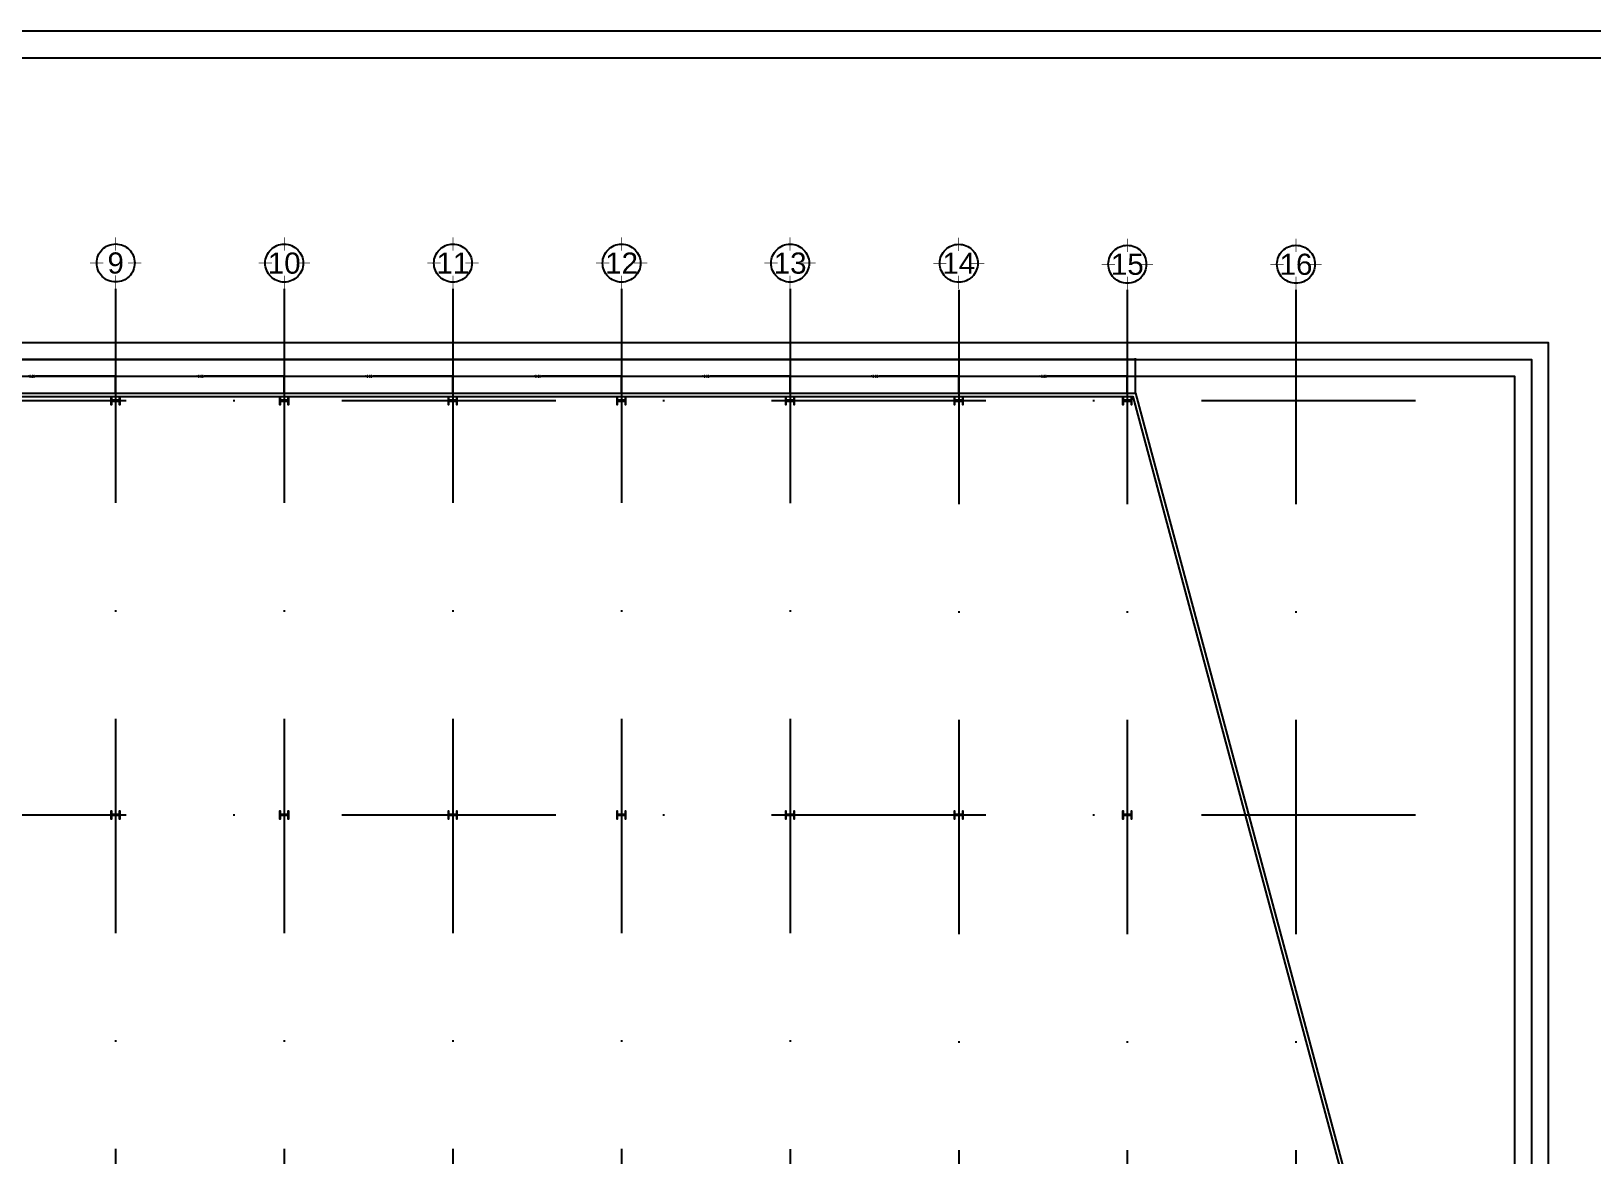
# Model space of a CAD drawing. Header units: inches. Extents: x 5 to 295, y 10 to 227.
# Drawn here: x 99.6 to 192.2, y 160 to 226.6 of the extents above; entities that cross this region are included whole.
import ezdxf
from ezdxf.enums import TextEntityAlignment as Align

# ---------------------------------------------------------------- set-up
doc = ezdxf.new("R2010")
doc.units = ezdxf.units.IN
doc.header["$MEASUREMENT"] = 0
doc.linetypes.add('DASHDOT', pattern=[25.4, 12.7, -6.35, 0, -6.35])
for name, color, linetype in [('1- 1', 1, 'Continuous'), ('1- 2', 223, 'Continuous'), ('1- muro de carga', 5, 'Continuous'), ('dim-75', 2, 'Continuous'), ('ejes', 140, 'DASHDOT'), ('MARCO', 254, 'Continuous')]:
    doc.layers.add(name, color=color, linetype=linetype)
doc.styles.add('75', font='romans.shx', dxfattribs={"height": 0.112})
doc.styles.add('ALA', font='arial.ttf')
doc.dimstyles.new('DIM-75P', dxfattribs={"dimtxt": 0.06375, "dimasz": 0.06375, "dimexe": 0.0675, "dimexo": 0.0468, "dimgap": 0.0375, "dimtad": 0, "dimtih": 1, "dimtoh": 1, "dimzin": 0, "dimdsep": 46, "dimtxsty": '75', "dimblk": 'flecha', "dimcen": 0.0675, "dimclrd": 1, "dimclre": 1, "dimclrt": 256, "dimadec": 0, "dimazin": 0, "dimtfac": 1, "dimtmove": 1, "dimatfit": 3, "dimldrblk": 'flecha', "dimfxl": 0.045, "dimtolj": 1, "dimtzin": 0, "dimlwd": -1, "dimlwe": -1, "dimarcsym": 0})

# ---------------------------------------------------------------- blocks, each defined once
blk = doc.blocks.new('ejeh')
at = {"layer": 'ejes', "const_width": 0.02}
for points in [[(0, 1.348), (0, 1)], [(-0.326, 0.674), (-0.674, 0.674)], [(0.326, 0.674), (0.674, 0.674)], [(0, 0), (0, 0.348)]]:
    blk.add_lwpolyline(points, dxfattribs=at)
blk.add_lwpolyline([(0, 0.174, -2.414214), (0.5, 0.674, 1)], format="xyb", dxfattribs=at)
at = {"layer": 'ejes'}
blk.add_circle((0, 0.674), 0.5, dxfattribs=at)
blk.add_attdef('X', text='', height=0.556, dxfattribs=at).set_placement((0, 0.674), align=Align.MIDDLE_CENTER)
blk = doc.blocks.new('flecha')
at = {"ltscale": 6}
for points in [[(0, 0), (-0.1, 0.1), (-0.1, 0.1), (-0.1, 0.2)], [(0, 0), (-0.1, -0.1), (-0.1, -0.1), (-0.1, -0.2)]]:
    blk.add_hatch(color=256, dxfattribs=at).paths.add_polyline_path(points)
for p, q in [((-0.1, 0.2), (-0.1, 0)), ((0, 0), (-0.1, 0.2)), ((-0.1, 0), (-0.1, 0.1)), ((0, 0), (-0.1, 0.1)), ((0, 0), (-0.1, -0.1)), ((0, 0), (-0.1, -0.2)), ((-0.1, 0), (-0.1, -0.2)), ((-0.1, 0), (-0.1, -0.1))]:
    blk.add_line(p, q, dxfattribs=at)
for points in [[(0, 0), (-0.1, 0.1), (-0.1, 0.1), (-0.1, 0.2)], [(0, 0), (-0.1, -0.1), (-0.1, -0.1), (-0.1, -0.2)]]:
    blk.add_lwpolyline(points, close=True, dxfattribs=at)
blk = doc.blocks.new('*D1465')
at = {"layer": 'Defpoints', "color": 0, "transparency": 16777216}
for p in [(104.596, 206.171), (94.596, 205.171), (104.596, 205.171)]:
    blk.add_point(p, dxfattribs=at)
at = {"layer": 'dim-75', "color": 1, "transparency": 16777216}
for p, q in [((94.596, 205.217), (94.596, 206.238)), ((94.659, 206.171), (99.342, 206.171)), ((104.532, 206.171), (99.849, 206.171)), ((104.596, 205.217), (104.596, 206.238))]:
    blk.add_line(p, q, dxfattribs=at)
at = {"layer": 'dim-75', "color": 1, "transparency": 16777216, "xscale": 0.06375, "yscale": 0.06375, "zscale": 0.06375, "rotation": 180}
blk.add_blockref('flecha', (94.596, 206.171), dxfattribs=at)
at = {"layer": 'dim-75', "color": 1, "transparency": 16777216, "xscale": 0.06375, "yscale": 0.06375, "zscale": 0.06375}
blk.add_blockref('flecha', (104.596, 206.171), dxfattribs=at)
at = {"layer": 'dim-75', "transparency": 16777216, "insert": (99.596, 206.171), "char_height": 0.112, "attachment_point": 5, "style": '75'}
blk.add_mtext('\\A1;10.00', dxfattribs=at)
blk = doc.blocks.new('*D1466')
at = {"layer": 'Defpoints', "color": 0, "transparency": 16777216}
for p in [(114.603, 206.171), (104.596, 205.171), (114.603, 205.171)]:
    blk.add_point(p, dxfattribs=at)
at = {"layer": 'dim-75', "color": 1, "transparency": 16777216}
for p, q in [((104.596, 205.217), (104.596, 206.238)), ((104.659, 206.171), (109.346, 206.171)), ((114.54, 206.171), (109.853, 206.171)), ((114.603, 205.217), (114.603, 206.238))]:
    blk.add_line(p, q, dxfattribs=at)
at = {"layer": 'dim-75', "color": 1, "transparency": 16777216, "xscale": 0.06375, "yscale": 0.06375, "zscale": 0.06375, "rotation": 180}
blk.add_blockref('flecha', (104.596, 206.171), dxfattribs=at)
at = {"layer": 'dim-75', "color": 1, "transparency": 16777216, "xscale": 0.06375, "yscale": 0.06375, "zscale": 0.06375}
blk.add_blockref('flecha', (114.603, 206.171), dxfattribs=at)
at = {"layer": 'dim-75', "transparency": 16777216, "insert": (109.6, 206.171), "char_height": 0.112, "attachment_point": 5, "style": '75'}
blk.add_mtext('\\A1;10.00', dxfattribs=at)
blk = doc.blocks.new('*D1467')
at = {"layer": 'Defpoints', "color": 0, "transparency": 16777216}
for p in [(124.611, 206.171), (114.603, 205.171), (124.611, 205.171)]:
    blk.add_point(p, dxfattribs=at)
at = {"layer": 'dim-75', "color": 1, "transparency": 16777216}
for p, q in [((114.603, 205.217), (114.603, 206.238)), ((114.667, 206.171), (119.354, 206.171)), ((124.548, 206.171), (119.861, 206.171)), ((124.611, 205.217), (124.611, 206.238))]:
    blk.add_line(p, q, dxfattribs=at)
at = {"layer": 'dim-75', "color": 1, "transparency": 16777216, "xscale": 0.06375, "yscale": 0.06375, "zscale": 0.06375, "rotation": 180}
blk.add_blockref('flecha', (114.603, 206.171), dxfattribs=at)
at = {"layer": 'dim-75', "color": 1, "transparency": 16777216, "xscale": 0.06375, "yscale": 0.06375, "zscale": 0.06375}
blk.add_blockref('flecha', (124.611, 206.171), dxfattribs=at)
at = {"layer": 'dim-75', "transparency": 16777216, "insert": (119.607, 206.171), "char_height": 0.112, "attachment_point": 5, "style": '75'}
blk.add_mtext('\\A1;10.00', dxfattribs=at)
blk = doc.blocks.new('*D1468')
at = {"layer": 'Defpoints', "color": 0, "transparency": 16777216}
for p in [(134.611, 206.171), (124.611, 205.171), (134.611, 205.171)]:
    blk.add_point(p, dxfattribs=at)
at = {"layer": 'dim-75', "color": 1, "transparency": 16777216}
for p, q in [((124.611, 205.217), (124.611, 206.238)), ((124.675, 206.171), (129.358, 206.171)), ((134.548, 206.171), (129.865, 206.171)), ((134.611, 205.217), (134.611, 206.238))]:
    blk.add_line(p, q, dxfattribs=at)
at = {"layer": 'dim-75', "color": 1, "transparency": 16777216, "xscale": 0.06375, "yscale": 0.06375, "zscale": 0.06375, "rotation": 180}
blk.add_blockref('flecha', (124.611, 206.171), dxfattribs=at)
at = {"layer": 'dim-75', "color": 1, "transparency": 16777216, "xscale": 0.06375, "yscale": 0.06375, "zscale": 0.06375}
blk.add_blockref('flecha', (134.611, 206.171), dxfattribs=at)
at = {"layer": 'dim-75', "transparency": 16777216, "insert": (129.611, 206.171), "char_height": 0.112, "attachment_point": 5, "style": '75'}
blk.add_mtext('\\A1;10.00', dxfattribs=at)
blk = doc.blocks.new('*D1469')
at = {"layer": 'Defpoints', "color": 0, "transparency": 16777216}
for p in [(144.619, 206.171), (134.611, 205.171), (144.619, 205.171)]:
    blk.add_point(p, dxfattribs=at)
at = {"layer": 'dim-75', "color": 1, "transparency": 16777216}
for p, q in [((134.611, 205.217), (134.611, 206.238)), ((134.675, 206.171), (139.362, 206.171)), ((144.556, 206.171), (139.869, 206.171)), ((144.619, 205.217), (144.619, 206.238))]:
    blk.add_line(p, q, dxfattribs=at)
at = {"layer": 'dim-75', "color": 1, "transparency": 16777216, "xscale": 0.06375, "yscale": 0.06375, "zscale": 0.06375, "rotation": 180}
blk.add_blockref('flecha', (134.611, 206.171), dxfattribs=at)
at = {"layer": 'dim-75', "color": 1, "transparency": 16777216, "xscale": 0.06375, "yscale": 0.06375, "zscale": 0.06375}
blk.add_blockref('flecha', (144.619, 206.171), dxfattribs=at)
at = {"layer": 'dim-75', "transparency": 16777216, "insert": (139.615, 206.171), "char_height": 0.112, "attachment_point": 5, "style": '75'}
blk.add_mtext('\\A1;10.00', dxfattribs=at)
blk = doc.blocks.new('*D1470')
at = {"layer": 'Defpoints', "color": 0, "transparency": 16777216}
for p in [(154.627, 206.171), (144.619, 205.171), (154.627, 205.171)]:
    blk.add_point(p, dxfattribs=at)
at = {"layer": 'dim-75', "color": 1, "transparency": 16777216}
for p, q in [((144.619, 205.217), (144.619, 206.238)), ((144.683, 206.171), (149.37, 206.171)), ((154.563, 206.171), (149.877, 206.171)), ((154.627, 205.217), (154.627, 206.238))]:
    blk.add_line(p, q, dxfattribs=at)
at = {"layer": 'dim-75', "color": 1, "transparency": 16777216, "xscale": 0.06375, "yscale": 0.06375, "zscale": 0.06375, "rotation": 180}
blk.add_blockref('flecha', (144.619, 206.171), dxfattribs=at)
at = {"layer": 'dim-75', "color": 1, "transparency": 16777216, "xscale": 0.06375, "yscale": 0.06375, "zscale": 0.06375}
blk.add_blockref('flecha', (154.627, 206.171), dxfattribs=at)
at = {"layer": 'dim-75', "transparency": 16777216, "insert": (149.623, 206.171), "char_height": 0.112, "attachment_point": 5, "style": '75'}
blk.add_mtext('\\A1;10.00', dxfattribs=at)
blk = doc.blocks.new('*D1471')
at = {"layer": 'Defpoints', "color": 0, "transparency": 16777216}
for p in [(164.627, 206.171), (154.627, 205.171), (164.627, 205.171)]:
    blk.add_point(p, dxfattribs=at)
at = {"layer": 'dim-75', "color": 1, "transparency": 16777216}
for p, q in [((154.627, 205.217), (154.627, 206.238)), ((154.691, 206.171), (159.374, 206.171)), ((164.563, 206.171), (159.881, 206.171)), ((164.627, 205.217), (164.627, 206.238))]:
    blk.add_line(p, q, dxfattribs=at)
at = {"layer": 'dim-75', "color": 1, "transparency": 16777216, "xscale": 0.06375, "yscale": 0.06375, "zscale": 0.06375, "rotation": 180}
blk.add_blockref('flecha', (154.627, 206.171), dxfattribs=at)
at = {"layer": 'dim-75', "color": 1, "transparency": 16777216, "xscale": 0.06375, "yscale": 0.06375, "zscale": 0.06375}
blk.add_blockref('flecha', (164.627, 206.171), dxfattribs=at)
at = {"layer": 'dim-75', "transparency": 16777216, "insert": (159.627, 206.171), "char_height": 0.112, "attachment_point": 5, "style": '75'}
blk.add_mtext('\\A1;10.00', dxfattribs=at)
blk = doc.blocks.new('*D1472')
at = {"layer": 'Defpoints', "color": 0, "transparency": 16777216}
for p in [(24.033, 207.171), (24.033, 205.171), (165.115, 205.171)]:
    blk.add_point(p, dxfattribs=at)
at = {"layer": 'dim-75', "color": 1, "transparency": 16777216}
for p, q in [((24.033, 205.217), (24.033, 207.238)), ((24.097, 207.171), (94.267, 207.171)), ((165.052, 207.171), (94.881, 207.171)), ((165.115, 205.217), (165.115, 207.238))]:
    blk.add_line(p, q, dxfattribs=at)
at = {"layer": 'dim-75', "color": 1, "transparency": 16777216, "xscale": 0.06375, "yscale": 0.06375, "zscale": 0.06375, "rotation": 180}
blk.add_blockref('flecha', (24.033, 207.171), dxfattribs=at)
at = {"layer": 'dim-75', "color": 1, "transparency": 16777216, "xscale": 0.06375, "yscale": 0.06375, "zscale": 0.06375}
blk.add_blockref('flecha', (165.115, 207.171), dxfattribs=at)
at = {"layer": 'dim-75', "transparency": 16777216, "insert": (94.574, 207.171), "char_height": 0.112, "attachment_point": 5, "style": '75'}
blk.add_mtext('\\A1;141.08', dxfattribs=at)

msp = doc.modelspace()

# ---------------------------------------------------------------- linework, layer by layer
at = {"layer": '1- 1', "lineweight": 25}
for points in [[(4.72, 226.632), (4.72, 11.529), (294.863, 11.529), (294.863, 226.632), (4.72, 226.632)], [(250.194, 225.028), (6.229, 225.028), (6.229, 12.524)]]:
    msp.add_lwpolyline(points, dxfattribs=at)
at = {"layer": '1- 2', "lineweight": 25}
for points in [[(104.815, 204.752), (104.365, 204.752), (104.365, 204.949), (104.318, 204.949), (104.318, 204.499), (104.365, 204.499), (104.365, 204.705), (104.815, 204.705), (104.815, 204.499), (104.863, 204.499), (104.863, 204.949), (104.815, 204.949), (104.815, 204.752)], [(114.823, 204.752), (114.373, 204.752), (114.373, 204.949), (114.325, 204.949), (114.325, 204.499), (114.373, 204.499), (114.373, 204.705), (114.823, 204.705), (114.823, 204.499), (114.87, 204.499), (114.87, 204.949), (114.823, 204.949), (114.823, 204.752)], [(124.823, 204.752), (124.373, 204.752), (124.373, 204.949), (124.333, 204.949), (124.333, 204.499), (124.373, 204.499), (124.373, 204.705), (124.823, 204.705), (124.823, 204.499), (124.87, 204.499), (124.87, 204.949), (124.823, 204.949), (124.823, 204.752)], [(134.831, 204.752), (134.381, 204.752), (134.381, 204.949), (134.333, 204.949), (134.333, 204.499), (134.381, 204.499), (134.381, 204.705), (134.831, 204.705), (134.831, 204.499), (134.878, 204.499), (134.878, 204.949), (134.831, 204.949), (134.831, 204.752)], [(144.839, 204.752), (144.389, 204.752), (144.389, 204.949), (144.341, 204.949), (144.341, 204.499), (144.389, 204.499), (144.389, 204.705), (144.839, 204.705), (144.839, 204.499), (144.878, 204.499), (144.878, 204.949), (144.839, 204.949), (144.839, 204.752)], [(154.839, 204.752), (154.389, 204.752), (154.389, 204.949), (154.349, 204.949), (154.349, 204.499), (154.389, 204.499), (154.389, 204.705), (154.839, 204.705), (154.839, 204.499), (154.886, 204.499), (154.886, 204.949), (154.839, 204.949), (154.839, 204.752)], [(164.847, 204.752), (164.397, 204.752), (164.397, 204.949), (164.349, 204.949), (164.349, 204.499), (164.397, 204.499), (164.397, 204.705), (164.847, 204.705), (164.847, 204.499), (164.894, 204.499), (164.894, 204.949), (164.847, 204.949), (164.847, 204.752)], [(104.815, 180.19), (104.365, 180.19), (104.365, 180.388), (104.318, 180.388), (104.318, 179.938), (104.365, 179.938), (104.365, 180.143), (104.815, 180.143), (104.815, 179.938), (104.863, 179.938), (104.863, 180.388), (104.815, 180.388), (104.815, 180.19)], [(104.815, 180.19), (104.365, 180.19), (104.365, 180.388), (104.318, 180.388), (104.318, 179.938), (104.365, 179.938), (104.365, 180.143), (104.815, 180.143), (104.815, 179.938), (104.863, 179.938), (104.863, 180.388), (104.815, 180.388), (104.815, 180.19)], [(114.823, 180.19), (114.373, 180.19), (114.373, 180.388), (114.325, 180.388), (114.325, 179.938), (114.373, 179.938), (114.373, 180.143), (114.823, 180.143), (114.823, 179.938), (114.87, 179.938), (114.87, 180.388), (114.823, 180.388), (114.823, 180.19)], [(114.823, 180.19), (114.373, 180.19), (114.373, 180.388), (114.325, 180.388), (114.325, 179.938), (114.373, 179.938), (114.373, 180.143), (114.823, 180.143), (114.823, 179.938), (114.87, 179.938), (114.87, 180.388), (114.823, 180.388), (114.823, 180.19)], [(124.823, 180.19), (124.373, 180.19), (124.373, 180.388), (124.333, 180.388), (124.333, 179.938), (124.373, 179.938), (124.373, 180.143), (124.823, 180.143), (124.823, 179.938), (124.87, 179.938), (124.87, 180.388), (124.823, 180.388), (124.823, 180.19)], [(124.823, 180.19), (124.373, 180.19), (124.373, 180.388), (124.333, 180.388), (124.333, 179.938), (124.373, 179.938), (124.373, 180.143), (124.823, 180.143), (124.823, 179.938), (124.87, 179.938), (124.87, 180.388), (124.823, 180.388), (124.823, 180.19)], [(134.831, 180.19), (134.381, 180.19), (134.381, 180.388), (134.333, 180.388), (134.333, 179.938), (134.381, 179.938), (134.381, 180.143), (134.831, 180.143), (134.831, 179.938), (134.878, 179.938), (134.878, 180.388), (134.831, 180.388), (134.831, 180.19)], [(134.831, 180.19), (134.381, 180.19), (134.381, 180.388), (134.333, 180.388), (134.333, 179.938), (134.381, 179.938), (134.381, 180.143), (134.831, 180.143), (134.831, 179.938), (134.878, 179.938), (134.878, 180.388), (134.831, 180.388), (134.831, 180.19)], [(144.839, 180.19), (144.389, 180.19), (144.389, 180.388), (144.341, 180.388), (144.341, 179.938), (144.389, 179.938), (144.389, 180.143), (144.839, 180.143), (144.839, 179.938), (144.878, 179.938), (144.878, 180.388), (144.839, 180.388), (144.839, 180.19)], [(144.839, 180.19), (144.389, 180.19), (144.389, 180.388), (144.341, 180.388), (144.341, 179.938), (144.389, 179.938), (144.389, 180.143), (144.839, 180.143), (144.839, 179.938), (144.878, 179.938), (144.878, 180.388), (144.839, 180.388), (144.839, 180.19)], [(154.839, 180.19), (154.389, 180.19), (154.389, 180.388), (154.349, 180.388), (154.349, 179.938), (154.389, 179.938), (154.389, 180.143), (154.839, 180.143), (154.839, 179.938), (154.886, 179.938), (154.886, 180.388), (154.839, 180.388), (154.839, 180.19)], [(154.839, 180.19), (154.389, 180.19), (154.389, 180.388), (154.349, 180.388), (154.349, 179.938), (154.389, 179.938), (154.389, 180.143), (154.839, 180.143), (154.839, 179.938), (154.886, 179.938), (154.886, 180.388), (154.839, 180.388), (154.839, 180.19)], [(164.847, 180.19), (164.397, 180.19), (164.397, 180.388), (164.349, 180.388), (164.349, 179.938), (164.397, 179.938), (164.397, 180.143), (164.847, 180.143), (164.847, 179.938), (164.894, 179.938), (164.894, 180.388), (164.847, 180.388), (164.847, 180.19)], [(164.847, 180.19), (164.397, 180.19), (164.397, 180.388), (164.349, 180.388), (164.349, 179.938), (164.397, 179.938), (164.397, 180.143), (164.847, 180.143), (164.847, 179.938), (164.894, 179.938), (164.894, 180.388), (164.847, 180.388), (164.847, 180.19)]]:
    msp.add_lwpolyline(points, dxfattribs=at)
at = {"layer": '1- muro de carga', "lineweight": 25}
msp.add_lwpolyline([(24.033, 125.171), (24.033, 205.171), (165.115, 205.171), (186.6, 125.171)], close=True, dxfattribs=at)
msp.add_lwpolyline([(30.123, 125.368), (24.231, 125.368), (24.231, 204.973), (164.956, 204.973), (186.339, 125.368), (31.324, 125.368)], dxfattribs=at)
at = {"layer": 'Defpoints'}
for points in [[(21.033, 208.171), (189.6, 208.171), (189.6, 122.171), (21.033, 122.171)], [(22.033, 207.171), (188.6, 207.171), (188.6, 123.171), (22.033, 123.171)], [(23.033, 206.171), (187.6, 206.171), (187.6, 124.171), (23.033, 124.171)]]:
    msp.add_lwpolyline(points, close=True, dxfattribs=at)
at = {"layer": 'ejes'}
for p, q in [((104.596, 211.363), (104.596, 125.645)), ((114.603, 211.363), (114.603, 125.645)), ((124.611, 211.363), (124.611, 125.645)), ((134.611, 211.363), (134.611, 125.645)), ((144.619, 211.355), (144.619, 125.645)), ((154.627, 211.295), (154.627, 125.645)), ((164.627, 211.295), (164.627, 125.645)), ((174.635, 211.295), (174.635, 125.645)), ((16.024, 204.728), (186.482, 204.728)), ((16.024, 180.163), (186.482, 180.163))]:
    msp.add_line(p, q, dxfattribs=at)

# ---------------------------------------------------------------- block references
at = {"layer": 'MARCO'}
ref = msp.add_blockref('ejeh', (104.603, 211.371), dxfattribs=dict(at, xscale=2.254873559710263, yscale=2.254873559710263, zscale=2.254873559710263))
ref.add_attrib('X', '9', dxfattribs={"layer": 'ejes', "height": 1.254, "style": 'ALA'}).set_placement((104.603, 212.891), align=Align.MIDDLE_CENTER)
ref = msp.add_blockref('ejeh', (114.603, 211.363), dxfattribs=dict(at, xscale=2.254873559710263, yscale=2.254873559710263, zscale=2.254873559710263))
ref.add_attrib('X', '10', dxfattribs={"layer": 'ejes', "height": 1.2537, "style": 'ALA'}).set_placement((114.603, 212.883), align=Align.MIDDLE_CENTER)
ref = msp.add_blockref('ejeh', (124.611, 211.363), dxfattribs=dict(at, xscale=2.254873559710263, yscale=2.254873559710263, zscale=2.254873559710263))
ref.add_attrib('X', '11', dxfattribs={"layer": 'ejes', "height": 1.2537, "style": 'ALA'}).set_placement((124.611, 212.883), align=Align.MIDDLE_CENTER)
ref = msp.add_blockref('ejeh', (134.619, 211.363), dxfattribs=dict(at, xscale=2.254873559710263, yscale=2.254873559710263, zscale=2.254873559710263))
ref.add_attrib('X', '12', dxfattribs={"layer": 'ejes', "height": 1.2537, "style": 'ALA'}).set_placement((134.619, 212.883), align=Align.MIDDLE_CENTER)
ref = msp.add_blockref('ejeh', (144.619, 211.363), dxfattribs=dict(at, xscale=2.254873559710263, yscale=2.254873559710263, zscale=2.254873559710263))
ref.add_attrib('X', '13', dxfattribs={"layer": 'ejes', "height": 1.2537, "style": 'ALA'}).set_placement((144.619, 212.883), align=Align.MIDDLE_CENTER)
ref = msp.add_blockref('ejeh', (154.627, 211.355), dxfattribs=dict(at, xscale=2.254873559710263, yscale=2.254873559710263, zscale=2.254873559710263))
ref.add_attrib('X', '14', dxfattribs={"layer": 'ejes', "height": 1.2537, "style": 'ALA'}).set_placement((154.627, 212.875), align=Align.MIDDLE_CENTER)
ref = msp.add_blockref('ejeh', (164.627, 211.295), dxfattribs=dict(at, xscale=2.254873559710263, yscale=2.254873559710263, zscale=2.254873559710263))
ref.add_attrib('X', '15', dxfattribs={"layer": 'ejes', "height": 1.2537, "style": 'ALA'}).set_placement((164.627, 212.815), align=Align.MIDDLE_CENTER)
ref = msp.add_blockref('ejeh', (174.635, 211.295), dxfattribs=dict(at, xscale=2.254873559710263, yscale=2.254873559710263, zscale=2.254873559710263))
ref.add_attrib('X', '16', dxfattribs={"layer": 'ejes', "height": 1.2537, "style": 'ALA'}).set_placement((174.635, 212.815), align=Align.MIDDLE_CENTER)

# ---------------------------------------------------------------- dimensions: what is measured, and where the dimension line sits
at = {"layer": 'dim-75'}
for base, p1, p2, picture, middle in [((24.033, 207.171), (165.115, 205.171), (24.033, 205.171), '*D1472', (94.574, 207.171)), ((104.596, 206.171), (94.596, 205.171), (104.596, 205.171), '*D1465', (99.596, 206.171)), ((134.611, 206.171), (124.611, 205.171), (134.611, 205.171), '*D1468', (129.611, 206.171)), ((164.627, 206.171), (154.627, 205.171), (164.627, 205.171), '*D1471', (159.627, 206.171))]:
    dim = msp.add_linear_dim(base=base, p1=p1, p2=p2, dimstyle='DIM-75P', dxfattribs=at)
    dim.commit()
    dim.dimension.update_dxf_attribs({"geometry": picture, "text_midpoint": middle})
for base, p1, p2, picture, middle in [((114.603, 206.171), (104.596, 205.171), (114.603, 205.171), '*D1466', (109.6, 206.171)), ((124.611, 206.171), (114.603, 205.171), (124.611, 205.171), '*D1467', (119.607, 206.171)), ((144.619, 206.171), (134.611, 205.171), (144.619, 205.171), '*D1469', (139.615, 206.171)), ((154.627, 206.171), (144.619, 205.171), (154.627, 205.171), '*D1470', (149.623, 206.171))]:
    dim = msp.add_linear_dim(base=base, p1=p1, p2=p2, text='10.00', dimstyle='DIM-75P', dxfattribs=at)
    dim.commit()
    dim.dimension.update_dxf_attribs({"geometry": picture, "text_midpoint": middle})

doc.saveas('drawing.dxf')
